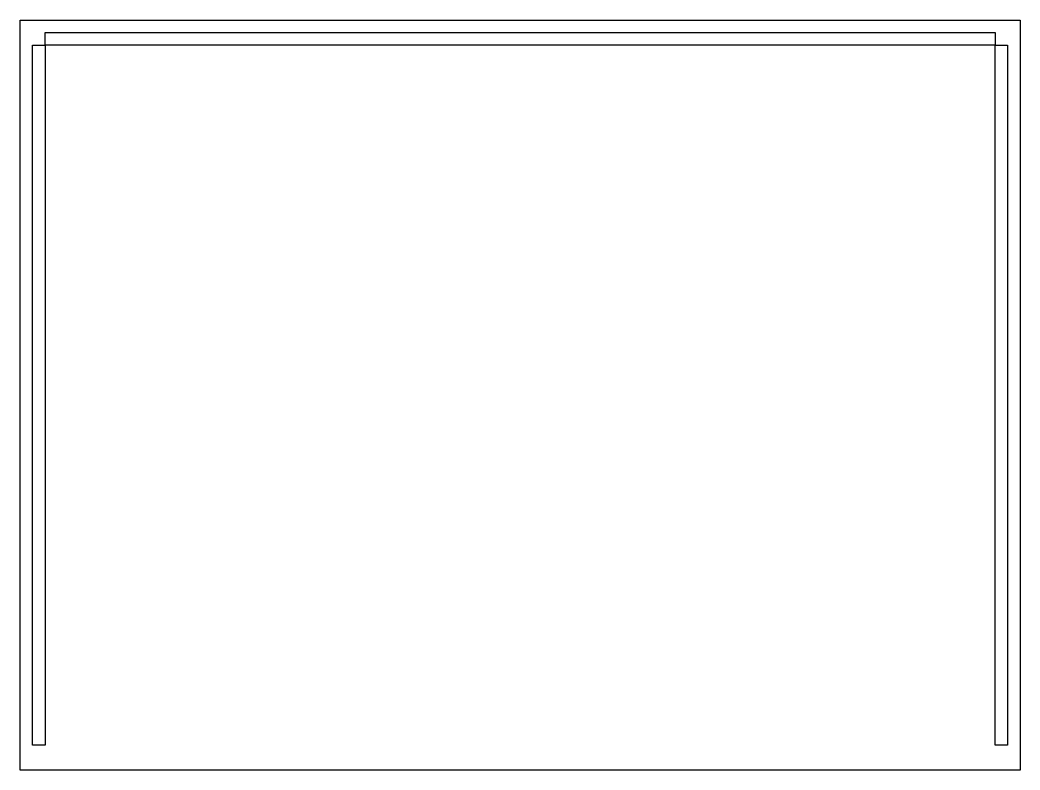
# Model space of a CAD drawing. Extents: x -200 to 200, y -150 to 150.
import ezdxf

# ---------------------------------------------------------------- set-up
doc = ezdxf.new("R2010")
doc.units = 0
doc.layers.get('0').update_dxf_attribs({"linetype": 'continuous'})

# ---------------------------------------------------------------- blocks, each defined once
blk = doc.blocks.new('POCKET002')
at = {"color": 0}
for p, q in [((-200, 150), (200, 150)), ((-200, -150), (-200, 150)), ((200, 150), (200, -150)), ((-190, 140), (-190, 145)), ((-190, 145), (190, 145)), ((190, 145), (190, 140)), ((-195, -140), (-195, 140)), ((-195, 140), (-190, 140)), ((190, 140), (-190, 140)), ((-190, 140), (-190, -140)), ((190, 140), (195, 140)), ((190, -140), (190, 140)), ((195, 140), (195, -140)), ((-190, -140), (-195, -140)), ((195, -140), (190, -140)), ((200, -150), (-200, -150))]:
    blk.add_line(p, q, dxfattribs=at)

msp = doc.modelspace()

# ---------------------------------------------------------------- block references
at = {"color": 0}
msp.add_blockref('POCKET002', (0, 0), dxfattribs=at)

doc.saveas('drawing.dxf')
